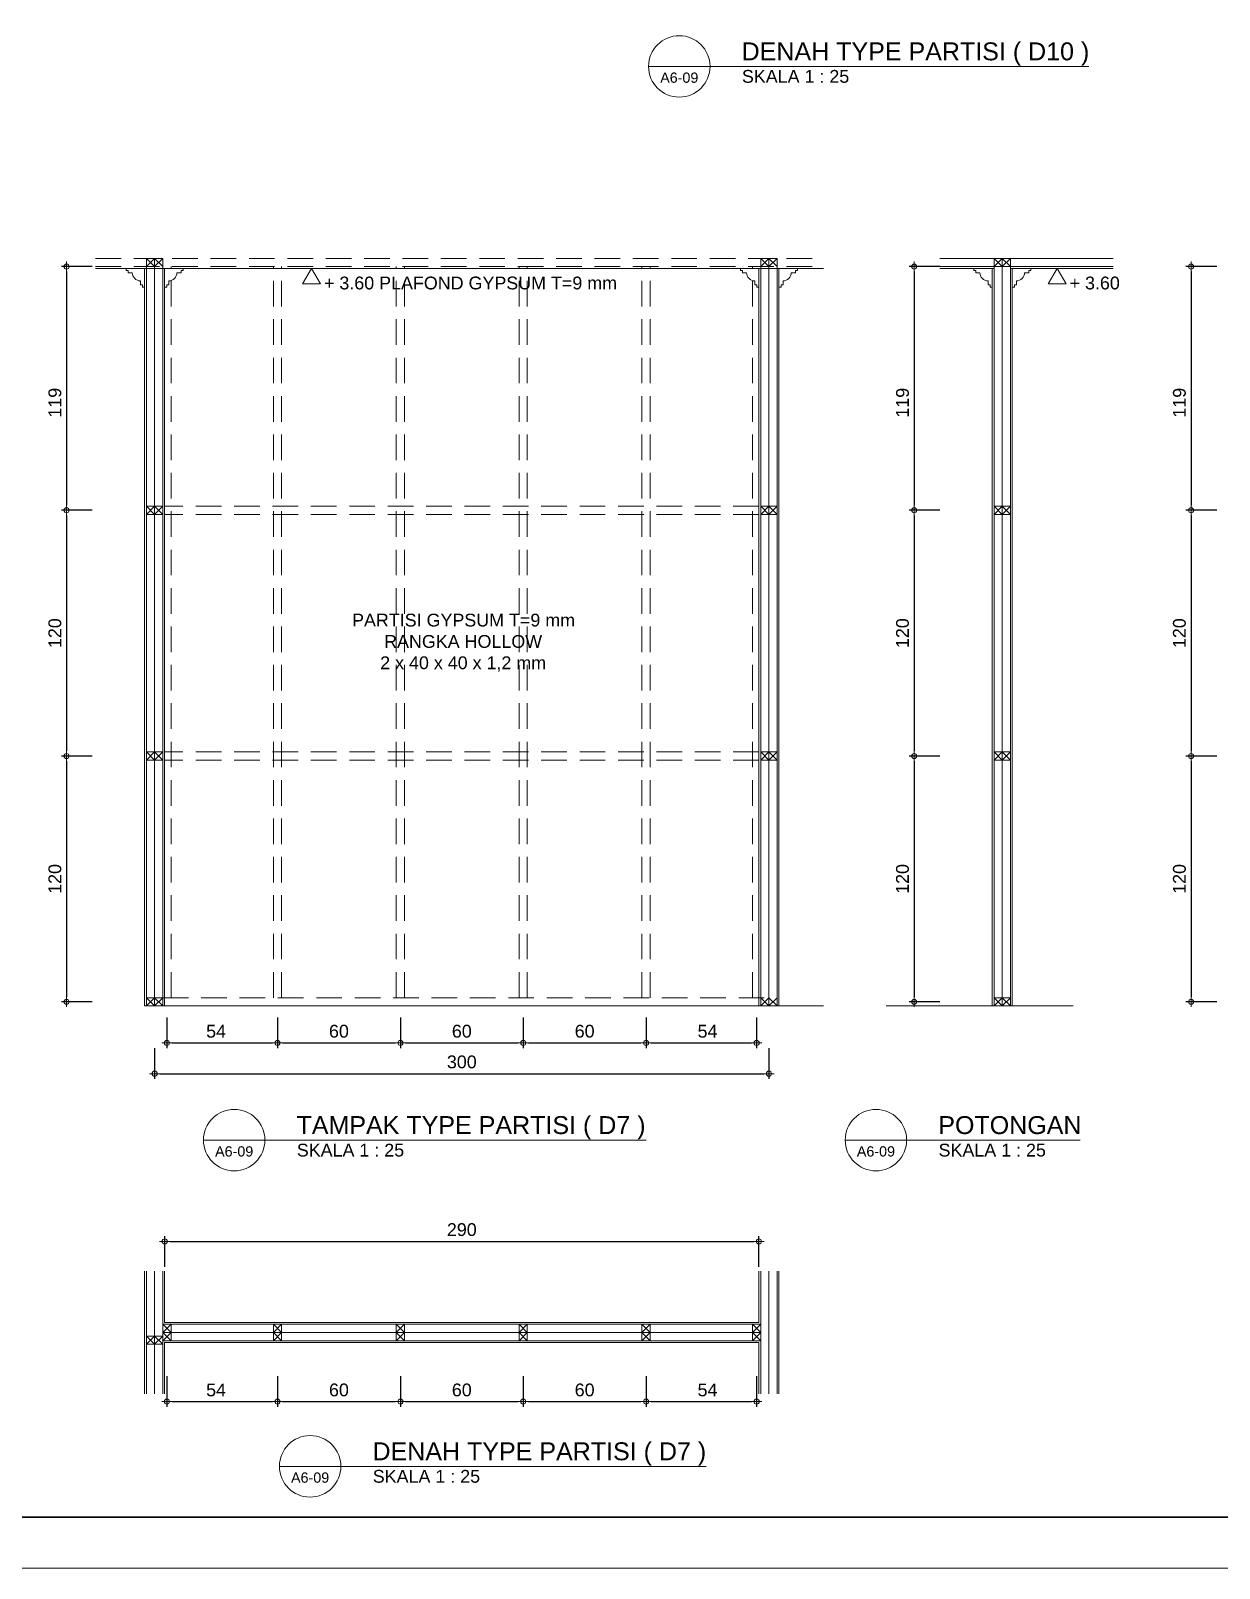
# Model space of a CAD drawing. Header units: millimetres. Extents: x -11 to 1625, y -267 to 180.
# Drawn here: x 934.2 to 957.42, y 118 to 148.03 of the extents above; entities that cross this region are included whole.
import ezdxf
from ezdxf.enums import TextEntityAlignment as Align

# ---------------------------------------------------------------- set-up
doc = ezdxf.new("R2010")
doc.units = ezdxf.units.MM
doc.linetypes.add('HIDDEN', pattern=[0.375, 0.25, -0.125])
for name, color, linetype, lineweight in [('ars', 11, 'Continuous', 5), ('GRS KOP', 1, 'Continuous', 35), ('kop', 7, 'Continuous', 20), ('lan', 7, 'Continuous', 15), ('not', 7, 'Continuous', 20), ('PARTISI', 190, 'Continuous', 9), ('pla', 213, 'Continuous', 15), ('u', 6, 'Continuous', 20)]:
    doc.layers.add(name, color=color, linetype=linetype, lineweight=lineweight)
doc.styles.add('BARU', font='complex.shx')
doc.styles.add('S', font='SIMPLEX', dxfattribs={"width": 1.1})
doc.styles.get("Standard").update_dxf_attribs({"font": 'ARIALUNI.TTF'})
doc.dimstyles.new('SK-25', dxfattribs={"dimtxt": 0.25, "dimasz": 0.1, "dimexe": 0.1, "dimexo": 0, "dimgap": 0.1, "dimtad": 1, "dimdec": 0, "dimlfac": 25, "dimzin": 12, "dimdsep": 46, "dimtxsty": 'Standard', "dimblk": 'BULAT', "dimcen": 0.1, "dimclrd": 256, "dimadec": 0, "dimazin": 3, "dimtfac": 1, "dimtdec": 0, "dimtofl": 0, "dimtmove": 0, "dimatfit": 3, "dimldrblk": 'BULAT', "dimfxl": 0, "dimtolj": 1, "dimtzin": 0, "dimarcsym": 0})

# ---------------------------------------------------------------- blocks, each defined once
blk = doc.blocks.new('kop')
at = {"layer": 'GRS KOP'}
blk.add_lwpolyline([(1, 54), (83, 54), (83, 1), (1, 1)], close=True, dxfattribs=at)
at = {"layer": 'kop', "color": 7}
blk.add_line((0, 0), (84, 0), dxfattribs=at)
at = {"layer": 'kop', "style": 'BARU', "flags": 4}
for p, height in [((73.8, 5.4), 0.35), ((80.303, 5.382), 0.25), ((73.8, 4.9), 0.35), ((80.303, 4.882), 0.25), ((73.8, 4.4), 0.35), ((80.303, 4.382), 0.25)]:
    blk.add_attdef('-', p, '', height=height, dxfattribs=at)
at = {"layer": 'kop', "flags": 4}
for tag, p in [('AR-00', (78.057, 2.648)), ('00', (81.238, 2.647))]:
    blk.add_attdef(tag, text='', height=0.35, dxfattribs=at).set_placement(p, align=Align.MIDDLE)
blk = doc.blocks.new('BULAT')
for p, q in [((-1, 0), (1, 0)), ((0, -1), (0, 1))]:
    blk.add_line(p, q)
blk.add_circle((0, 0), 0.5)
blk = doc.blocks.new('*D2306')
at = {"layer": 'Defpoints', "color": 0, "ltscale": 0.15}
for p in [(941.422, 121.754), (943.822, 121.754), (943.822, 121.254)]:
    blk.add_point(p, dxfattribs=at)
at = {"layer": 'u', "color": 0, "lineweight": -2, "ltscale": 0.15}
for p, q in [((941.422, 121.754), (941.422, 121.154)), ((943.822, 121.754), (943.822, 121.154))]:
    blk.add_line(p, q, dxfattribs=at)
at = {"layer": 'u', "lineweight": -2, "ltscale": 0.15}
blk.add_line((941.522, 121.254), (943.722, 121.254), dxfattribs=at)
at = {"layer": 'u', "lineweight": -2, "ltscale": 0.15, "xscale": 0.1, "yscale": 0.1, "zscale": 0.1, "rotation": 180}
blk.add_blockref('BULAT', (941.422, 121.254), dxfattribs=at)
at = {"layer": 'u', "lineweight": -2, "ltscale": 0.15, "xscale": 0.1, "yscale": 0.1, "zscale": 0.1}
blk.add_blockref('BULAT', (943.822, 121.254), dxfattribs=at)
at = {"layer": 'u', "color": 0, "ltscale": 0.15, "insert": (942.622, 121.481), "char_height": 0.25, "attachment_point": 5}
blk.add_mtext('\\A1;60', dxfattribs=at)
blk = doc.blocks.new('*D2307')
at = {"layer": 'Defpoints', "color": 0, "ltscale": 0.15}
for p in [(943.822, 121.754), (946.222, 121.754), (946.222, 121.254)]:
    blk.add_point(p, dxfattribs=at)
at = {"layer": 'u', "color": 0, "lineweight": -2, "ltscale": 0.15}
for p, q in [((943.822, 121.754), (943.822, 121.154)), ((946.222, 121.754), (946.222, 121.154))]:
    blk.add_line(p, q, dxfattribs=at)
at = {"layer": 'u', "lineweight": -2, "ltscale": 0.15}
blk.add_line((943.922, 121.254), (946.122, 121.254), dxfattribs=at)
at = {"layer": 'u', "lineweight": -2, "ltscale": 0.15, "xscale": 0.1, "yscale": 0.1, "zscale": 0.1, "rotation": 180}
blk.add_blockref('BULAT', (943.822, 121.254), dxfattribs=at)
at = {"layer": 'u', "lineweight": -2, "ltscale": 0.15, "xscale": 0.1, "yscale": 0.1, "zscale": 0.1}
blk.add_blockref('BULAT', (946.222, 121.254), dxfattribs=at)
at = {"layer": 'u', "color": 0, "ltscale": 0.15, "insert": (945.022, 121.481), "char_height": 0.25, "attachment_point": 5}
blk.add_mtext('\\A1;60', dxfattribs=at)
blk = doc.blocks.new('*D2308')
at = {"layer": 'Defpoints', "color": 0, "ltscale": 0.15}
for p in [(939.022, 121.754), (941.422, 121.754), (941.422, 121.254)]:
    blk.add_point(p, dxfattribs=at)
at = {"layer": 'u', "color": 0, "lineweight": -2, "ltscale": 0.15}
for p, q in [((939.022, 121.754), (939.022, 121.154)), ((941.422, 121.754), (941.422, 121.154))]:
    blk.add_line(p, q, dxfattribs=at)
at = {"layer": 'u', "lineweight": -2, "ltscale": 0.15}
blk.add_line((939.122, 121.254), (941.322, 121.254), dxfattribs=at)
at = {"layer": 'u', "lineweight": -2, "ltscale": 0.15, "xscale": 0.1, "yscale": 0.1, "zscale": 0.1, "rotation": 180}
blk.add_blockref('BULAT', (939.022, 121.254), dxfattribs=at)
at = {"layer": 'u', "lineweight": -2, "ltscale": 0.15, "xscale": 0.1, "yscale": 0.1, "zscale": 0.1}
blk.add_blockref('BULAT', (941.422, 121.254), dxfattribs=at)
at = {"layer": 'u', "color": 0, "ltscale": 0.15, "insert": (940.222, 121.481), "char_height": 0.25, "attachment_point": 5}
blk.add_mtext('\\A1;60', dxfattribs=at)
blk = doc.blocks.new('*D2309')
at = {"layer": 'Defpoints', "color": 0, "ltscale": 0.15}
for p in [(936.862, 121.754), (939.022, 121.754), (939.022, 121.254)]:
    blk.add_point(p, dxfattribs=at)
at = {"layer": 'u', "color": 0, "lineweight": -2, "ltscale": 0.15}
for p, q in [((936.862, 121.754), (936.862, 121.154)), ((939.022, 121.754), (939.022, 121.154))]:
    blk.add_line(p, q, dxfattribs=at)
at = {"layer": 'u', "lineweight": -2, "ltscale": 0.15}
blk.add_line((936.962, 121.254), (938.922, 121.254), dxfattribs=at)
at = {"layer": 'u', "lineweight": -2, "ltscale": 0.15, "xscale": 0.1, "yscale": 0.1, "zscale": 0.1, "rotation": 180}
blk.add_blockref('BULAT', (936.862, 121.254), dxfattribs=at)
at = {"layer": 'u', "lineweight": -2, "ltscale": 0.15, "xscale": 0.1, "yscale": 0.1, "zscale": 0.1}
blk.add_blockref('BULAT', (939.022, 121.254), dxfattribs=at)
at = {"layer": 'u', "color": 0, "ltscale": 0.15, "insert": (937.822, 121.481), "char_height": 0.25, "attachment_point": 5}
blk.add_mtext('\\A1;54', dxfattribs=at)
blk = doc.blocks.new('*D2310')
at = {"layer": 'Defpoints', "color": 0, "ltscale": 0.15}
for p in [(946.222, 121.754), (948.382, 121.754), (948.382, 121.254)]:
    blk.add_point(p, dxfattribs=at)
at = {"layer": 'u', "color": 0, "lineweight": -2, "ltscale": 0.15}
for p, q in [((946.222, 121.754), (946.222, 121.154)), ((948.382, 121.754), (948.382, 121.154))]:
    blk.add_line(p, q, dxfattribs=at)
at = {"layer": 'u', "lineweight": -2, "ltscale": 0.15}
blk.add_line((946.322, 121.254), (948.282, 121.254), dxfattribs=at)
at = {"layer": 'u', "lineweight": -2, "ltscale": 0.15, "xscale": 0.1, "yscale": 0.1, "zscale": 0.1, "rotation": 180}
blk.add_blockref('BULAT', (946.222, 121.254), dxfattribs=at)
at = {"layer": 'u', "lineweight": -2, "ltscale": 0.15, "xscale": 0.1, "yscale": 0.1, "zscale": 0.1}
blk.add_blockref('BULAT', (948.382, 121.254), dxfattribs=at)
at = {"layer": 'u', "color": 0, "ltscale": 0.15, "insert": (947.422, 121.481), "char_height": 0.25, "attachment_point": 5}
blk.add_mtext('\\A1;54', dxfattribs=at)
blk = doc.blocks.new('*D2311')
at = {"layer": 'Defpoints', "color": 0, "ltscale": 0.15}
for p in [(948.426, 124.384), (936.818, 123.884), (948.426, 123.884)]:
    blk.add_point(p, dxfattribs=at)
at = {"layer": 'u', "color": 0, "lineweight": -2, "ltscale": 0.15}
for p, q in [((936.818, 123.884), (936.818, 124.484)), ((948.426, 123.884), (948.426, 124.484))]:
    blk.add_line(p, q, dxfattribs=at)
at = {"layer": 'u', "lineweight": -2, "ltscale": 0.15}
blk.add_line((936.918, 124.384), (948.326, 124.384), dxfattribs=at)
at = {"layer": 'u', "lineweight": -2, "ltscale": 0.15, "xscale": 0.1, "yscale": 0.1, "zscale": 0.1, "rotation": 180}
blk.add_blockref('BULAT', (936.818, 124.384), dxfattribs=at)
at = {"layer": 'u', "lineweight": -2, "ltscale": 0.15, "xscale": 0.1, "yscale": 0.1, "zscale": 0.1}
blk.add_blockref('BULAT', (948.426, 124.384), dxfattribs=at)
at = {"layer": 'u', "color": 0, "ltscale": 0.15, "insert": (942.622, 124.612), "char_height": 0.25, "attachment_point": 5}
blk.add_mtext('\\A1;290', dxfattribs=at)
blk = doc.blocks.new('PEILA')
blk.add_lwpolyline([(-0.188, -0.325), (0.188, -0.325), (0, 0)], close=True)
at = {"style": 'S', "width": 1.1, "flags": 4}
blk.add_attdef('CAT', (0.265, -0.289), '', height=0.2, dxfattribs=at)
blk = doc.blocks.new('*D2312')
at = {"layer": 'Defpoints', "color": 0, "ltscale": 0.15}
for p in [(935.401, 143.422), (934.901, 138.662), (935.401, 138.662)]:
    blk.add_point(p, dxfattribs=at)
at = {"layer": 'u', "color": 0, "lineweight": -2, "ltscale": 0.15}
for p, q in [((935.401, 143.422), (934.801, 143.422)), ((935.401, 138.662), (934.801, 138.662))]:
    blk.add_line(p, q, dxfattribs=at)
at = {"layer": 'u', "lineweight": -2, "ltscale": 0.15}
blk.add_line((934.901, 143.322), (934.901, 138.762), dxfattribs=at)
at = {"layer": 'u', "lineweight": -2, "ltscale": 0.15, "xscale": 0.1, "yscale": 0.1, "zscale": 0.1}
for p, rotation in [((934.901, 143.422), 90), ((934.901, 138.662), 270)]:
    blk.add_blockref('BULAT', p, dxfattribs=dict(at, rotation=rotation))
at = {"layer": 'u', "color": 0, "ltscale": 0.15, "insert": (934.674, 140.762), "char_height": 0.25, "attachment_point": 5, "rotation": 90}
blk.add_mtext('\\A1;119', dxfattribs=at)
blk = doc.blocks.new('*D2313')
at = {"layer": 'Defpoints', "color": 0, "ltscale": 0.15}
for p in [(935.401, 133.862), (934.901, 129.062), (935.401, 129.062)]:
    blk.add_point(p, dxfattribs=at)
at = {"layer": 'u', "color": 0, "lineweight": -2, "ltscale": 0.15}
for p, q in [((935.401, 133.862), (934.801, 133.862)), ((935.401, 129.062), (934.801, 129.062))]:
    blk.add_line(p, q, dxfattribs=at)
at = {"layer": 'u', "lineweight": -2, "ltscale": 0.15}
blk.add_line((934.901, 133.762), (934.901, 129.162), dxfattribs=at)
at = {"layer": 'u', "lineweight": -2, "ltscale": 0.15, "xscale": 0.1, "yscale": 0.1, "zscale": 0.1}
for p, rotation in [((934.901, 133.862), 90), ((934.901, 129.062), 270)]:
    blk.add_blockref('BULAT', p, dxfattribs=dict(at, rotation=rotation))
at = {"layer": 'u', "color": 0, "ltscale": 0.15, "insert": (934.674, 131.462), "char_height": 0.25, "attachment_point": 5, "rotation": 90}
blk.add_mtext('\\A1;120', dxfattribs=at)
blk = doc.blocks.new('*D2314')
at = {"layer": 'Defpoints', "color": 0, "ltscale": 0.15}
for p in [(935.401, 138.662), (934.901, 133.862), (935.401, 133.862)]:
    blk.add_point(p, dxfattribs=at)
at = {"layer": 'u', "color": 0, "lineweight": -2, "ltscale": 0.15}
for p, q in [((935.401, 138.662), (934.801, 138.662)), ((935.401, 133.862), (934.801, 133.862))]:
    blk.add_line(p, q, dxfattribs=at)
at = {"layer": 'u', "lineweight": -2, "ltscale": 0.15}
blk.add_line((934.901, 138.562), (934.901, 133.962), dxfattribs=at)
at = {"layer": 'u', "lineweight": -2, "ltscale": 0.15, "xscale": 0.1, "yscale": 0.1, "zscale": 0.1}
for p, rotation in [((934.901, 138.662), 90), ((934.901, 133.862), 270)]:
    blk.add_blockref('BULAT', p, dxfattribs=dict(at, rotation=rotation))
at = {"layer": 'u', "color": 0, "ltscale": 0.15, "insert": (934.674, 136.262), "char_height": 0.25, "attachment_point": 5, "rotation": 90}
blk.add_mtext('\\A1;120', dxfattribs=at)
blk = doc.blocks.new('*D2315')
at = {"layer": 'Defpoints', "color": 0, "ltscale": 0.15}
for p in [(951.959, 143.422), (951.459, 138.662), (951.959, 138.662)]:
    blk.add_point(p, dxfattribs=at)
at = {"layer": 'u', "color": 0, "lineweight": -2, "ltscale": 0.15}
for p, q in [((951.959, 143.422), (951.359, 143.422)), ((951.959, 138.662), (951.359, 138.662))]:
    blk.add_line(p, q, dxfattribs=at)
at = {"layer": 'u', "lineweight": -2, "ltscale": 0.15}
blk.add_line((951.459, 143.322), (951.459, 138.762), dxfattribs=at)
at = {"layer": 'u', "lineweight": -2, "ltscale": 0.15, "xscale": 0.1, "yscale": 0.1, "zscale": 0.1}
for p, rotation in [((951.459, 143.422), 90), ((951.459, 138.662), 270)]:
    blk.add_blockref('BULAT', p, dxfattribs=dict(at, rotation=rotation))
at = {"layer": 'u', "color": 0, "ltscale": 0.15, "insert": (951.232, 140.762), "char_height": 0.25, "attachment_point": 5, "rotation": 90}
blk.add_mtext('\\A1;119', dxfattribs=at)
blk = doc.blocks.new('*D2316')
at = {"layer": 'Defpoints', "color": 0, "ltscale": 0.15}
for p in [(951.959, 133.862), (951.459, 129.062), (951.959, 129.062)]:
    blk.add_point(p, dxfattribs=at)
at = {"layer": 'u', "color": 0, "lineweight": -2, "ltscale": 0.15}
for p, q in [((951.959, 133.862), (951.359, 133.862)), ((951.959, 129.062), (951.359, 129.062))]:
    blk.add_line(p, q, dxfattribs=at)
at = {"layer": 'u', "lineweight": -2, "ltscale": 0.15}
blk.add_line((951.459, 133.762), (951.459, 129.162), dxfattribs=at)
at = {"layer": 'u', "lineweight": -2, "ltscale": 0.15, "xscale": 0.1, "yscale": 0.1, "zscale": 0.1}
for p, rotation in [((951.459, 133.862), 90), ((951.459, 129.062), 270)]:
    blk.add_blockref('BULAT', p, dxfattribs=dict(at, rotation=rotation))
at = {"layer": 'u', "color": 0, "ltscale": 0.15, "insert": (951.232, 131.462), "char_height": 0.25, "attachment_point": 5, "rotation": 90}
blk.add_mtext('\\A1;120', dxfattribs=at)
blk = doc.blocks.new('*D2317')
at = {"layer": 'Defpoints', "color": 0, "ltscale": 0.15}
for p in [(951.959, 138.662), (951.459, 133.862), (951.959, 133.862)]:
    blk.add_point(p, dxfattribs=at)
at = {"layer": 'u', "color": 0, "lineweight": -2, "ltscale": 0.15}
for p, q in [((951.959, 138.662), (951.359, 138.662)), ((951.959, 133.862), (951.359, 133.862))]:
    blk.add_line(p, q, dxfattribs=at)
at = {"layer": 'u', "lineweight": -2, "ltscale": 0.15}
blk.add_line((951.459, 138.562), (951.459, 133.962), dxfattribs=at)
at = {"layer": 'u', "lineweight": -2, "ltscale": 0.15, "xscale": 0.1, "yscale": 0.1, "zscale": 0.1}
for p, rotation in [((951.459, 138.662), 90), ((951.459, 133.862), 270)]:
    blk.add_blockref('BULAT', p, dxfattribs=dict(at, rotation=rotation))
at = {"layer": 'u', "color": 0, "ltscale": 0.15, "insert": (951.232, 136.262), "char_height": 0.25, "attachment_point": 5, "rotation": 90}
blk.add_mtext('\\A1;120', dxfattribs=at)
blk = doc.blocks.new('Ndtpd')
blk.add_line((0.747, 0), (-0.747, 0))
blk.add_circle((0, 0), 0.747)
at = {"flags": 4}
for tag, height, p in [('NO', 0.5, (0, 0.148)), ('NOLBR', 0.3, (0, -0.398))]:
    blk.add_attdef(tag, text='', height=height, dxfattribs=at).set_placement(p, align=Align.CENTER)
for tag, p, height in [('NDTPD', (1.516, 0.148), 0.5), ('SKALA', (1.523, -0.398), 0.3)]:
    blk.add_attdef(tag, p, '', height=height, dxfattribs=at)
blk = doc.blocks.new('*D2318')
at = {"layer": 'Defpoints', "color": 0, "ltscale": 0.15}
for p in [(957.369, 143.422), (956.869, 138.662), (957.369, 138.662)]:
    blk.add_point(p, dxfattribs=at)
at = {"layer": 'u', "color": 0, "lineweight": -2, "ltscale": 0.15}
for p, q in [((957.369, 143.422), (956.769, 143.422)), ((957.369, 138.662), (956.769, 138.662))]:
    blk.add_line(p, q, dxfattribs=at)
at = {"layer": 'u', "lineweight": -2, "ltscale": 0.15}
blk.add_line((956.869, 143.322), (956.869, 138.762), dxfattribs=at)
at = {"layer": 'u', "lineweight": -2, "ltscale": 0.15, "xscale": 0.1, "yscale": 0.1, "zscale": 0.1}
for p, rotation in [((956.869, 143.422), 90), ((956.869, 138.662), 270)]:
    blk.add_blockref('BULAT', p, dxfattribs=dict(at, rotation=rotation))
at = {"layer": 'u', "color": 0, "ltscale": 0.15, "insert": (956.641, 140.762), "char_height": 0.25, "attachment_point": 5, "rotation": 90}
blk.add_mtext('\\A1;119', dxfattribs=at)
blk = doc.blocks.new('*D2319')
at = {"layer": 'Defpoints', "color": 0, "ltscale": 0.15}
for p in [(957.369, 133.862), (956.869, 129.062), (957.369, 129.062)]:
    blk.add_point(p, dxfattribs=at)
at = {"layer": 'u', "color": 0, "lineweight": -2, "ltscale": 0.15}
for p, q in [((957.369, 133.862), (956.769, 133.862)), ((957.369, 129.062), (956.769, 129.062))]:
    blk.add_line(p, q, dxfattribs=at)
at = {"layer": 'u', "lineweight": -2, "ltscale": 0.15}
blk.add_line((956.869, 133.762), (956.869, 129.162), dxfattribs=at)
at = {"layer": 'u', "lineweight": -2, "ltscale": 0.15, "xscale": 0.1, "yscale": 0.1, "zscale": 0.1}
for p, rotation in [((956.869, 133.862), 90), ((956.869, 129.062), 270)]:
    blk.add_blockref('BULAT', p, dxfattribs=dict(at, rotation=rotation))
at = {"layer": 'u', "color": 0, "ltscale": 0.15, "insert": (956.641, 131.462), "char_height": 0.25, "attachment_point": 5, "rotation": 90}
blk.add_mtext('\\A1;120', dxfattribs=at)
blk = doc.blocks.new('*D2320')
at = {"layer": 'Defpoints', "color": 0, "ltscale": 0.15}
for p in [(957.369, 138.662), (956.869, 133.862), (957.369, 133.862)]:
    blk.add_point(p, dxfattribs=at)
at = {"layer": 'u', "color": 0, "lineweight": -2, "ltscale": 0.15}
for p, q in [((957.369, 138.662), (956.769, 138.662)), ((957.369, 133.862), (956.769, 133.862))]:
    blk.add_line(p, q, dxfattribs=at)
at = {"layer": 'u', "lineweight": -2, "ltscale": 0.15}
blk.add_line((956.869, 138.562), (956.869, 133.962), dxfattribs=at)
at = {"layer": 'u', "lineweight": -2, "ltscale": 0.15, "xscale": 0.1, "yscale": 0.1, "zscale": 0.1}
for p, rotation in [((956.869, 138.662), 90), ((956.869, 133.862), 270)]:
    blk.add_blockref('BULAT', p, dxfattribs=dict(at, rotation=rotation))
at = {"layer": 'u', "color": 0, "ltscale": 0.15, "insert": (956.641, 136.262), "char_height": 0.25, "attachment_point": 5, "rotation": 90}
blk.add_mtext('\\A1;120', dxfattribs=at)
blk = doc.blocks.new('*D2348')
at = {"layer": 'Defpoints', "color": 0, "ltscale": 0.15}
for p in [(941.422, 128.759), (943.822, 128.759), (943.822, 128.259)]:
    blk.add_point(p, dxfattribs=at)
at = {"layer": 'u', "color": 0, "lineweight": -2, "ltscale": 0.15}
for p, q in [((941.422, 128.759), (941.422, 128.159)), ((943.822, 128.759), (943.822, 128.159))]:
    blk.add_line(p, q, dxfattribs=at)
at = {"layer": 'u', "lineweight": -2, "ltscale": 0.15}
blk.add_line((941.522, 128.259), (943.722, 128.259), dxfattribs=at)
at = {"layer": 'u', "lineweight": -2, "ltscale": 0.15, "xscale": 0.1, "yscale": 0.1, "zscale": 0.1, "rotation": 180}
blk.add_blockref('BULAT', (941.422, 128.259), dxfattribs=at)
at = {"layer": 'u', "lineweight": -2, "ltscale": 0.15, "xscale": 0.1, "yscale": 0.1, "zscale": 0.1}
blk.add_blockref('BULAT', (943.822, 128.259), dxfattribs=at)
at = {"layer": 'u', "color": 0, "ltscale": 0.15, "insert": (942.622, 128.487), "char_height": 0.25, "attachment_point": 5}
blk.add_mtext('\\A1;60', dxfattribs=at)
blk = doc.blocks.new('*D2349')
at = {"layer": 'Defpoints', "color": 0, "ltscale": 0.15}
for p in [(943.822, 128.759), (946.222, 128.759), (946.222, 128.259)]:
    blk.add_point(p, dxfattribs=at)
at = {"layer": 'u', "color": 0, "lineweight": -2, "ltscale": 0.15}
for p, q in [((943.822, 128.759), (943.822, 128.159)), ((946.222, 128.759), (946.222, 128.159))]:
    blk.add_line(p, q, dxfattribs=at)
at = {"layer": 'u', "lineweight": -2, "ltscale": 0.15}
blk.add_line((943.922, 128.259), (946.122, 128.259), dxfattribs=at)
at = {"layer": 'u', "lineweight": -2, "ltscale": 0.15, "xscale": 0.1, "yscale": 0.1, "zscale": 0.1, "rotation": 180}
blk.add_blockref('BULAT', (943.822, 128.259), dxfattribs=at)
at = {"layer": 'u', "lineweight": -2, "ltscale": 0.15, "xscale": 0.1, "yscale": 0.1, "zscale": 0.1}
blk.add_blockref('BULAT', (946.222, 128.259), dxfattribs=at)
at = {"layer": 'u', "color": 0, "ltscale": 0.15, "insert": (945.022, 128.487), "char_height": 0.25, "attachment_point": 5}
blk.add_mtext('\\A1;60', dxfattribs=at)
blk = doc.blocks.new('*D2350')
at = {"layer": 'Defpoints', "color": 0, "ltscale": 0.15}
for p in [(939.022, 128.759), (941.422, 128.759), (941.422, 128.259)]:
    blk.add_point(p, dxfattribs=at)
at = {"layer": 'u', "color": 0, "lineweight": -2, "ltscale": 0.15}
for p, q in [((939.022, 128.759), (939.022, 128.159)), ((941.422, 128.759), (941.422, 128.159))]:
    blk.add_line(p, q, dxfattribs=at)
at = {"layer": 'u', "lineweight": -2, "ltscale": 0.15}
blk.add_line((939.122, 128.259), (941.322, 128.259), dxfattribs=at)
at = {"layer": 'u', "lineweight": -2, "ltscale": 0.15, "xscale": 0.1, "yscale": 0.1, "zscale": 0.1, "rotation": 180}
blk.add_blockref('BULAT', (939.022, 128.259), dxfattribs=at)
at = {"layer": 'u', "lineweight": -2, "ltscale": 0.15, "xscale": 0.1, "yscale": 0.1, "zscale": 0.1}
blk.add_blockref('BULAT', (941.422, 128.259), dxfattribs=at)
at = {"layer": 'u', "color": 0, "ltscale": 0.15, "insert": (940.222, 128.487), "char_height": 0.25, "attachment_point": 5}
blk.add_mtext('\\A1;60', dxfattribs=at)
blk = doc.blocks.new('*D2351')
at = {"layer": 'Defpoints', "color": 0, "ltscale": 0.15}
for p in [(936.862, 128.759), (939.022, 128.759), (939.022, 128.259)]:
    blk.add_point(p, dxfattribs=at)
at = {"layer": 'u', "color": 0, "lineweight": -2, "ltscale": 0.15}
for p, q in [((936.862, 128.759), (936.862, 128.159)), ((939.022, 128.759), (939.022, 128.159))]:
    blk.add_line(p, q, dxfattribs=at)
at = {"layer": 'u', "lineweight": -2, "ltscale": 0.15}
blk.add_line((936.962, 128.259), (938.922, 128.259), dxfattribs=at)
at = {"layer": 'u', "lineweight": -2, "ltscale": 0.15, "xscale": 0.1, "yscale": 0.1, "zscale": 0.1, "rotation": 180}
blk.add_blockref('BULAT', (936.862, 128.259), dxfattribs=at)
at = {"layer": 'u', "lineweight": -2, "ltscale": 0.15, "xscale": 0.1, "yscale": 0.1, "zscale": 0.1}
blk.add_blockref('BULAT', (939.022, 128.259), dxfattribs=at)
at = {"layer": 'u', "color": 0, "ltscale": 0.15, "insert": (937.822, 128.486), "char_height": 0.25, "attachment_point": 5}
blk.add_mtext('\\A1;54', dxfattribs=at)
blk = doc.blocks.new('*D2352')
at = {"layer": 'Defpoints', "color": 0, "ltscale": 0.15}
for p in [(946.222, 128.759), (948.382, 128.759), (948.382, 128.259)]:
    blk.add_point(p, dxfattribs=at)
at = {"layer": 'u', "color": 0, "lineweight": -2, "ltscale": 0.15}
for p, q in [((946.222, 128.759), (946.222, 128.159)), ((948.382, 128.759), (948.382, 128.159))]:
    blk.add_line(p, q, dxfattribs=at)
at = {"layer": 'u', "lineweight": -2, "ltscale": 0.15}
blk.add_line((946.322, 128.259), (948.282, 128.259), dxfattribs=at)
at = {"layer": 'u', "lineweight": -2, "ltscale": 0.15, "xscale": 0.1, "yscale": 0.1, "zscale": 0.1, "rotation": 180}
blk.add_blockref('BULAT', (946.222, 128.259), dxfattribs=at)
at = {"layer": 'u', "lineweight": -2, "ltscale": 0.15, "xscale": 0.1, "yscale": 0.1, "zscale": 0.1}
blk.add_blockref('BULAT', (948.382, 128.259), dxfattribs=at)
at = {"layer": 'u', "color": 0, "ltscale": 0.15, "insert": (947.422, 128.486), "char_height": 0.25, "attachment_point": 5}
blk.add_mtext('\\A1;54', dxfattribs=at)
blk = doc.blocks.new('*D2353')
at = {"layer": 'Defpoints', "color": 0, "ltscale": 0.15}
for p in [(936.622, 128.159), (948.622, 128.159), (948.622, 127.659)]:
    blk.add_point(p, dxfattribs=at)
at = {"layer": 'u', "color": 0, "lineweight": -2, "ltscale": 0.15}
for p, q in [((936.622, 128.159), (936.622, 127.559)), ((948.622, 128.159), (948.622, 127.559))]:
    blk.add_line(p, q, dxfattribs=at)
at = {"layer": 'u', "lineweight": -2, "ltscale": 0.15}
blk.add_line((936.722, 127.659), (948.522, 127.659), dxfattribs=at)
at = {"layer": 'u', "lineweight": -2, "ltscale": 0.15, "xscale": 0.1, "yscale": 0.1, "zscale": 0.1, "rotation": 180}
blk.add_blockref('BULAT', (936.622, 127.659), dxfattribs=at)
at = {"layer": 'u', "lineweight": -2, "ltscale": 0.15, "xscale": 0.1, "yscale": 0.1, "zscale": 0.1}
blk.add_blockref('BULAT', (948.622, 127.659), dxfattribs=at)
at = {"layer": 'u', "color": 0, "ltscale": 0.15, "insert": (942.622, 127.887), "char_height": 0.25, "attachment_point": 5}
blk.add_mtext('\\A1;300', dxfattribs=at)

msp = doc.modelspace()

# ---------------------------------------------------------------- linework, layer by layer
at = {"layer": 'ars'}
for p, q in [((936.4616208, 143.4221196), (936.6216208, 143.5821196)), ((936.4616208, 143.5821196), (936.6216208, 143.4221196)), ((936.6216208, 143.5821196), (936.7816208, 143.4221196)), ((936.6216208, 143.4221196), (936.7816208, 143.5821196)), ((948.4616208, 143.4221196), (948.6216208, 143.5821196)), ((948.4616208, 143.5821196), (948.6216208, 143.4221196)), ((948.6216208, 143.5821196), (948.7816208, 143.4221196)), ((948.6216208, 143.4221196), (948.7816208, 143.5821196)), ((953.0196784, 143.4221196), (953.1796784, 143.5821196)), ((953.0196784, 143.5821196), (953.1796784, 143.4221196)), ((953.1796784, 143.5821196), (953.3396784, 143.4221196)), ((953.1796784, 143.4221196), (953.3396784, 143.5821196)), ((935.4655453, 143.3821196), (949.6862028, 143.3821196)), ((936.4256208, 128.9821196), (936.4256208, 143.3821196)), ((936.8176208, 128.9821196), (936.8176208, 143.3821196)), ((948.4256208, 128.9821196), (948.4256208, 143.3821196)), ((948.8176208, 128.9821196), (948.8176208, 143.3821196)), ((953.0196784, 143.3821196), (951.9593123, 143.3821196)), ((952.9836784, 128.9821196), (952.9836784, 143.3821196)), ((953.3396784, 143.3821196), (955.3460558, 143.3821196)), ((953.3756784, 128.9821196), (953.3756784, 143.3821196)), ((936.4616208, 138.5821196), (936.6216208, 138.7421196)), ((936.4616208, 138.7421196), (936.6216208, 138.5821196)), ((936.6216208, 138.7421196), (936.7816208, 138.5821196)), ((936.6216208, 138.5821196), (936.7816208, 138.7421196)), ((948.4616208, 138.5821196), (948.6216208, 138.7421196)), ((948.4616208, 138.7421196), (948.6216208, 138.5821196)), ((948.6216208, 138.7421196), (948.7816208, 138.5821196)), ((948.6216208, 138.5821196), (948.7816208, 138.7421196)), ((953.0196784, 138.5821196), (953.1796784, 138.7421196)), ((953.0196784, 138.7421196), (953.1796784, 138.5821196)), ((953.1796784, 138.7421196), (953.3396784, 138.5821196)), ((953.1796784, 138.5821196), (953.3396784, 138.7421196)), ((936.4616208, 133.7821196), (936.6216208, 133.9421196)), ((936.4616208, 133.9421196), (936.6216208, 133.7821196)), ((936.6216208, 133.9421196), (936.7816208, 133.7821196)), ((936.6216208, 133.7821196), (936.7816208, 133.9421196)), ((948.4616208, 133.7821196), (948.6216208, 133.9421196)), ((948.4616208, 133.9421196), (948.6216208, 133.7821196)), ((948.6216208, 133.9421196), (948.7816208, 133.7821196)), ((948.6216208, 133.7821196), (948.7816208, 133.9421196)), ((953.0196784, 133.7821196), (953.1796784, 133.9421196)), ((953.0196784, 133.9421196), (953.1796784, 133.7821196)), ((953.1796784, 133.9421196), (953.3396784, 133.7821196)), ((953.1796784, 133.7821196), (953.3396784, 133.9421196)), ((936.4616208, 128.9821196), (936.6216208, 129.1421196)), ((936.4616208, 129.1421196), (936.6216208, 128.9821196)), ((936.6216208, 129.1421196), (936.7816208, 128.9821196)), ((936.6216208, 128.9821196), (936.7816208, 129.1421196)), ((948.4616208, 128.9821196), (948.6216208, 129.1421196)), ((948.4616208, 129.1421196), (948.6216208, 128.9821196)), ((948.6216208, 129.1421196), (948.7816208, 128.9821196)), ((948.6216208, 128.9821196), (948.7816208, 129.1421196)), ((953.0196784, 128.9821196), (953.1796784, 129.1421196)), ((953.0196784, 129.1421196), (953.1796784, 128.9821196)), ((953.1796784, 129.1421196), (953.3396784, 128.9821196)), ((953.1796784, 128.9821196), (953.3396784, 129.1421196)), ((936.4256208, 121.4077112), (936.4256208, 123.7997112)), ((936.8176208, 122.7997112), (936.8176208, 123.7997112)), ((948.4256208, 122.7997112), (948.4256208, 123.7997112)), ((948.8176208, 121.4077112), (948.8176208, 123.7997112)), ((936.4616208, 122.3737112), (936.6216208, 122.5337112)), ((936.4616208, 122.5337112), (936.6216208, 122.3737112)), ((936.6216208, 122.5337112), (936.7816208, 122.3737112)), ((936.6216208, 122.3737112), (936.7816208, 122.5337112)), ((936.7816208, 122.6037112), (936.9416208, 122.7637112)), ((936.9416208, 122.6037112), (936.7816208, 122.7637112)), ((936.9416208, 122.4437112), (936.7816208, 122.6037112)), ((936.7816208, 122.4437112), (936.9416208, 122.6037112)), ((936.8176208, 122.7997112), (948.4256208, 122.7997112)), ((938.9416208, 122.6037112), (939.1016208, 122.7637112)), ((939.1016208, 122.6037112), (938.9416208, 122.7637112)), ((939.1016208, 122.4437112), (938.9416208, 122.6037112)), ((938.9416208, 122.4437112), (939.1016208, 122.6037112)), ((941.3416208, 122.6037112), (941.5016208, 122.7637112)), ((941.5016208, 122.6037112), (941.3416208, 122.7637112)), ((941.5016208, 122.4437112), (941.3416208, 122.6037112)), ((941.3416208, 122.4437112), (941.5016208, 122.6037112)), ((943.7416208, 122.6037112), (943.9016208, 122.7637112)), ((943.9016208, 122.6037112), (943.7416208, 122.7637112)), ((943.9016208, 122.4437112), (943.7416208, 122.6037112)), ((943.7416208, 122.4437112), (943.9016208, 122.6037112)), ((946.1416208, 122.6037112), (946.3016208, 122.7637112)), ((946.3016208, 122.6037112), (946.1416208, 122.7637112)), ((946.3016208, 122.4437112), (946.1416208, 122.6037112)), ((946.1416208, 122.4437112), (946.3016208, 122.6037112)), ((948.3016208, 122.6037112), (948.4616208, 122.7637112)), ((948.4616208, 122.6037112), (948.3016208, 122.7637112)), ((948.4616208, 122.4437112), (948.3016208, 122.6037112)), ((948.3016208, 122.4437112), (948.4616208, 122.6037112)), ((936.8176208, 121.4077112), (936.8176208, 122.4077112)), ((936.8176208, 122.4077112), (948.4256208, 122.4077112)), ((948.4256208, 121.4077112), (948.4256208, 122.4077112))]:
    msp.add_line(p, q, dxfattribs=at)
at = {"layer": 'lan'}
for p, q in [((936.4256208, 128.9821196), (949.6862028, 128.9821196)), ((950.909301, 128.9821196), (954.5671594, 128.9821196))]:
    msp.add_line(p, q, dxfattribs=at)
for points in [[(936.1056208, 143.3021196), (936.1056208, 143.3421196), (936.0656208, 143.3421196), (936.0656208, 143.3821196), (936.4256208, 143.3821196), (936.4256208, 143.0221196), (936.3856208, 143.0221196), (936.3856208, 143.0621196), (936.3456208, 143.0621196), (936.3456208, 143.1421196, -0.4142135624), (936.1856208, 143.3021196)], [(937.1376208, 143.3021196), (937.1376208, 143.3421196), (937.1776208, 143.3421196), (937.1776208, 143.3821196), (936.8176208, 143.3821196), (936.8176208, 143.0221196), (936.8576208, 143.0221196), (936.8576208, 143.0621196), (936.8976208, 143.0621196), (936.8976208, 143.1421196, 0.4142135624), (937.0576208, 143.3021196)], [(948.1056208, 143.3021196), (948.1056208, 143.3421196), (948.0656208, 143.3421196), (948.0656208, 143.3821196), (948.4256208, 143.3821196), (948.4256208, 143.0221196), (948.3856208, 143.0221196), (948.3856208, 143.0621196), (948.3456208, 143.0621196), (948.3456208, 143.1421196, -0.4142135624), (948.1856208, 143.3021196)], [(949.1376208, 143.3021196), (949.1376208, 143.3421196), (949.1776208, 143.3421196), (949.1776208, 143.3821196), (948.8176208, 143.3821196), (948.8176208, 143.0221196), (948.8576208, 143.0221196), (948.8576208, 143.0621196), (948.8976208, 143.0621196), (948.8976208, 143.1421196, 0.4142135624), (949.0576208, 143.3021196)], [(952.6636784, 143.3021196), (952.6636784, 143.3421196), (952.6236784, 143.3421196), (952.6236784, 143.3821196), (952.9836784, 143.3821196), (952.9836784, 143.0221196), (952.9436784, 143.0221196), (952.9436784, 143.0621196), (952.9036784, 143.0621196), (952.9036784, 143.1421196, -0.4142135624), (952.7436784, 143.3021196)], [(953.6956784, 143.3021196), (953.6956784, 143.3421196), (953.7356784, 143.3421196), (953.7356784, 143.3821196), (953.3756784, 143.3821196), (953.3756784, 143.0221196), (953.4156784, 143.0221196), (953.4156784, 143.0621196), (953.4556784, 143.0621196), (953.4556784, 143.1421196, 0.4142135624), (953.6156784, 143.3021196)]]:
    msp.add_lwpolyline(points, format="xyb", close=True, dxfattribs=at)
at = {"layer": 'not'}
for p, q in [((947.4708013, 147.330697), (954.8712933, 147.330697)), ((938.775819, 126.36099), (946.2212569, 126.36099)), ((951.3120788, 126.36099), (954.7001001, 126.36099)), ((940.2594383, 119.9903538), (947.3974074, 119.9903538))]:
    msp.add_line(p, q, dxfattribs=at)
at = {"layer": 'PARTISI', "linetype": 'HIDDEN', "ltscale": 2}
for p, q in [((935.4655453, 143.5821196), (949.6862028, 143.5821196)), ((935.4655453, 143.4221196), (949.6862028, 143.4221196)), ((936.9416208, 129.1421196), (936.9416208, 143.4221196)), ((938.9416208, 129.1421196), (938.9416208, 143.4221196)), ((939.1016208, 129.1421196), (939.1016208, 143.4221196)), ((941.3416208, 129.1421196), (941.3416208, 143.4221196)), ((941.5016208, 129.1421196), (941.5016208, 143.4221196)), ((943.7416208, 129.1421196), (943.7416208, 143.4221196)), ((943.9016208, 129.1421196), (943.9016208, 143.4221196)), ((946.1416208, 129.1421196), (946.1416208, 143.4221196)), ((946.3016208, 129.1421196), (946.3016208, 143.4221196)), ((948.3016208, 129.1421196), (948.3016208, 143.4221196)), ((948.4256208, 138.7421196), (936.8176208, 138.7421196)), ((948.4256208, 138.5821196), (936.8176208, 138.5821196)), ((948.4256208, 133.9421196), (936.8176208, 133.9421196)), ((948.4256208, 133.7821196), (936.8176208, 133.7821196)), ((936.7816208, 129.1421196), (948.7816208, 129.1421196))]:
    msp.add_line(p, q, dxfattribs=at)
at = {"layer": 'PARTISI'}
for p, q in [((936.4616208, 128.9821196), (936.4616208, 143.5821196)), ((936.4616208, 143.5821196), (936.7816208, 143.5821196)), ((936.6216208, 128.9821196), (936.6216208, 143.5821196)), ((936.7816208, 128.9821196), (936.7816208, 143.5821196)), ((948.4616208, 128.9821196), (948.4616208, 143.5821196)), ((948.4616208, 143.5821196), (948.7816208, 143.5821196)), ((948.6216208, 128.9821196), (948.6216208, 143.5821196)), ((948.7816208, 128.9821196), (948.7816208, 143.5821196)), ((953.0196784, 128.9821196), (953.0196784, 143.5821196)), ((953.0196784, 143.5821196), (953.3396784, 143.5821196)), ((953.1796784, 128.9821196), (953.1796784, 143.5821196)), ((953.3396784, 128.9821196), (953.3396784, 143.5821196)), ((936.4616208, 138.7421196), (936.7816208, 138.7421196)), ((948.4616208, 138.7421196), (948.7816208, 138.7421196)), ((953.0196784, 138.7421196), (953.3396784, 138.7421196)), ((936.4616208, 138.5821196), (936.7816208, 138.5821196)), ((948.4616208, 138.5821196), (948.7816208, 138.5821196)), ((953.0196784, 138.5821196), (953.3396784, 138.5821196)), ((936.4616208, 133.9421196), (936.7816208, 133.9421196)), ((948.4616208, 133.9421196), (948.7816208, 133.9421196)), ((953.0196784, 133.9421196), (953.3396784, 133.9421196)), ((936.4616208, 133.7821196), (936.7816208, 133.7821196)), ((948.4616208, 133.7821196), (948.7816208, 133.7821196)), ((953.0196784, 133.7821196), (953.3396784, 133.7821196)), ((936.4616208, 129.1421196), (936.7816208, 129.1421196)), ((953.0196784, 129.1421196), (953.3396784, 129.1421196)), ((936.4616208, 121.4077112), (936.4616208, 123.7997112)), ((936.6216208, 121.4077112), (936.6216208, 123.7997112)), ((936.7816208, 121.4077112), (936.7816208, 123.7997112)), ((948.4616208, 123.7997112), (948.4616208, 121.4077112)), ((948.6216208, 123.7997112), (948.6216208, 121.4077112)), ((948.7816208, 123.7997112), (948.7816208, 121.4077112)), ((936.7816208, 122.5337112), (936.4616208, 122.5337112)), ((936.7816208, 122.7637112), (948.4616208, 122.7637112)), ((936.7816208, 122.6037112), (948.4616208, 122.6037112)), ((936.9416208, 122.7637112), (936.9416208, 122.4437112)), ((938.9416208, 122.7637112), (938.9416208, 122.4437112)), ((939.1016208, 122.7637112), (939.1016208, 122.4437112)), ((941.3416208, 122.7637112), (941.3416208, 122.4437112)), ((941.5016208, 122.7637112), (941.5016208, 122.4437112)), ((943.7416208, 122.7637112), (943.7416208, 122.4437112)), ((943.9016208, 122.7637112), (943.9016208, 122.4437112)), ((946.1416208, 122.7637112), (946.1416208, 122.4437112)), ((946.3016208, 122.7637112), (946.3016208, 122.4437112)), ((948.3016208, 122.7637112), (948.3016208, 122.4437112)), ((936.7816208, 122.3737112), (936.4616208, 122.3737112)), ((936.7816208, 122.4437112), (948.4616208, 122.4437112))]:
    msp.add_line(p, q, dxfattribs=at)
at = {"layer": 'pla'}
for p, q in [((951.9593123, 143.5821196), (955.3460558, 143.5821196)), ((951.9593123, 143.4221196), (955.3460558, 143.4221196))]:
    msp.add_line(p, q, dxfattribs=at)

# ---------------------------------------------------------------- block references
at = {"layer": 'kop'}
msp.add_blockref('kop', (911.2141622, 118.0000005), dxfattribs=at)
at = {"layer": 'not'}
ref = msp.add_blockref('Ndtpd', (946.8708013, 147.330697), dxfattribs=dict(at, xscale=0.803212851405533, yscale=0.803212851405533, zscale=0.803212851405533))
ref.add_attrib('NDTPD', 'DENAH TYPE PARTISI ( D10 )', (948.0884859, 147.4492228), dxfattribs={"layer": '0', "height": 0.35, "flags": 4})
ref.add_attrib('NOLBR', 'A6-09', dxfattribs={"layer": '0', "height": 0.2, "flags": 4}).set_placement((946.8704741, 147.0107271), align=Align.CENTER)
ref.add_attrib('SKALA', 'SKALA 1 : 25', (948.094286, 147.0107271), dxfattribs={"layer": '0', "height": 0.25, "flags": 4})
ref = msp.add_blockref('PEILA', (939.6867651, 143.3821196), dxfattribs=dict(at, xscale=0.9237604307034012, yscale=0.9237604307034012, zscale=0.9237604307034012))
ref.add_attrib('CAT', '+ 3.60 PLAFOND GYPSUM T=9 mm', (939.9301104, 142.9755677), dxfattribs={"layer": '0', "height": 0.25, "flags": 4})
ref = msp.add_blockref('PEILA', (954.2522667, 143.3821196), dxfattribs=dict(at, xscale=0.9237604307034012, yscale=0.9237604307034012, zscale=0.9237604307034012))
ref.add_attrib('CAT', '+ 3.60', (954.495612, 142.9755677), dxfattribs={"layer": '0', "height": 0.25, "flags": 4})
ref = msp.add_blockref('Ndtpd', (938.175819, 126.36099), dxfattribs=dict(at, xscale=0.803212851405533, yscale=0.803212851405533, zscale=0.803212851405533))
ref.add_attrib('NDTPD', 'TAMPAK TYPE PARTISI ( D7 )', (939.3935037, 126.4795159), dxfattribs={"layer": '0', "height": 0.35, "flags": 4})
ref.add_attrib('NOLBR', 'A6-09', dxfattribs={"layer": '0', "height": 0.2, "flags": 4}).set_placement((938.1754918, 126.0410201), align=Align.CENTER)
ref.add_attrib('SKALA', 'SKALA 1 : 25', (939.3993037, 126.0410201), dxfattribs={"layer": '0', "height": 0.25, "flags": 4})
ref = msp.add_blockref('Ndtpd', (950.7120788, 126.36099), dxfattribs=dict(at, xscale=0.803212851405533, yscale=0.803212851405533, zscale=0.803212851405533))
ref.add_attrib('NDTPD', 'POTONGAN', (951.9297634, 126.4795159), dxfattribs={"layer": '0', "height": 0.35, "flags": 4})
ref.add_attrib('NOLBR', 'A6-09', dxfattribs={"layer": '0', "height": 0.2, "flags": 4}).set_placement((950.7117516, 126.0410201), align=Align.CENTER)
ref.add_attrib('SKALA', 'SKALA 1 : 25', (951.9355635, 126.0410201), dxfattribs={"layer": '0', "height": 0.25, "flags": 4})
ref = msp.add_blockref('Ndtpd', (939.6594383, 119.9903538), dxfattribs=dict(at, xscale=0.803212851405533, yscale=0.803212851405533, zscale=0.803212851405533))
ref.add_attrib('NDTPD', 'DENAH TYPE PARTISI ( D7 )', (940.8771229, 120.1088796), dxfattribs={"layer": '0', "height": 0.35, "flags": 4})
ref.add_attrib('NOLBR', 'A6-09', dxfattribs={"layer": '0', "height": 0.2, "flags": 4}).set_placement((939.6591111, 119.6703839), align=Align.CENTER)
ref.add_attrib('SKALA', 'SKALA 1 : 25', (940.882923, 119.6703839), dxfattribs={"layer": '0', "height": 0.25, "flags": 4})

# ---------------------------------------------------------------- texts
at = {"layer": 'not', "insert": (940.4432041, 136.6420607), "char_height": 0.25, "attachment_point": 1}
msp.add_mtext_dynamic_manual_height_columns('\\pi0.035568;PARTISI GYPSUM T=9 mm\\P\\pi0.66227;RANGKA HOLLOW\\P\\pi0.58494;2 x 40 x 40 x 1,2 mm', width=4.378435059, gutter_width=4.3707989, heights=[0], dxfattribs=at)

# ---------------------------------------------------------------- dimensions: what is measured, and where the dimension line sits
at = {"layer": 'u', "ltscale": 0.15}
for base, p1, p2, picture, middle in [((934.9012547, 138.6621196), (935.4012547, 143.4221196), (935.4012547, 138.6621196), '*D2312', (934.9012547, 140.7621196)), ((951.4593123, 138.6621196), (951.9593123, 143.4221196), (951.9593123, 138.6621196), '*D2315', (951.4593123, 140.7621196)), ((956.8687143, 138.6621196), (957.3687143, 143.4221196), (957.3687143, 138.6621196), '*D2318', (956.8687143, 140.7621196)), ((934.9012547, 133.8621196), (935.4012547, 138.6621196), (935.4012547, 133.8621196), '*D2314', (934.9012547, 136.2621196)), ((951.4593123, 133.8621196), (951.9593123, 138.6621196), (951.9593123, 133.8621196), '*D2317', (951.4593123, 136.2621196)), ((956.8687143, 133.8621196), (957.3687143, 138.6621196), (957.3687143, 133.8621196), '*D2320', (956.8687143, 136.2621196)), ((934.9012547, 129.0621196), (935.4012547, 133.8621196), (935.4012547, 129.0621196), '*D2313', (934.9012547, 131.4621196)), ((951.4593123, 129.0621196), (951.9593123, 133.8621196), (951.9593123, 129.0621196), '*D2316', (951.4593123, 131.4621196)), ((956.8687143, 129.0621196), (957.3687143, 133.8621196), (957.3687143, 129.0621196), '*D2319', (956.8687143, 131.4621196))]:
    dim = msp.add_linear_dim(base=base, p1=p1, p2=p2, angle=270, dimstyle='SK-25', dxfattribs=at)
    dim.commit()
    dim.dimension.update_dxf_attribs({"geometry": picture, "text_midpoint": middle, "dimtype": 160})
for base, p1, p2, picture, middle in [((939.0216208, 128.259017), (936.8616208, 128.759017), (939.0216208, 128.759017), '*D2351', (937.8216208, 128.259017)), ((941.4216208, 128.259017), (939.0216208, 128.759017), (941.4216208, 128.759017), '*D2350', (940.2216208, 128.259017)), ((943.8216208, 128.259017), (941.4216208, 128.759017), (943.8216208, 128.759017), '*D2348', (942.6216208, 128.259017)), ((946.2216208, 128.259017), (943.8216208, 128.759017), (946.2216208, 128.759017), '*D2349', (945.0216208, 128.259017)), ((948.3816208, 128.259017), (946.2216208, 128.759017), (948.3816208, 128.759017), '*D2352', (947.4216208, 128.259017)), ((948.6216208, 127.659017), (936.6216208, 128.159017), (948.6216208, 128.159017), '*D2353', (942.6216208, 127.659017)), ((948.4256208, 124.3844297), (936.8176208, 123.8844297), (948.4256208, 123.8844297), '*D2311', (942.6216208, 124.3844297)), ((939.0216208, 121.2537112), (936.8616208, 121.7537112), (939.0216208, 121.7537112), '*D2309', (937.8216208, 121.2537112)), ((941.4216208, 121.2537112), (939.0216208, 121.7537112), (941.4216208, 121.7537112), '*D2308', (940.2216208, 121.2537112)), ((943.8216208, 121.2537112), (941.4216208, 121.7537112), (943.8216208, 121.7537112), '*D2306', (942.6216208, 121.2537112)), ((946.2216208, 121.2537112), (943.8216208, 121.7537112), (946.2216208, 121.7537112), '*D2307', (945.0216208, 121.2537112)), ((948.3816208, 121.2537112), (946.2216208, 121.7537112), (948.3816208, 121.7537112), '*D2310', (947.4216208, 121.2537112))]:
    dim = msp.add_linear_dim(base=base, p1=p1, p2=p2, dimstyle='SK-25', dxfattribs=at)
    dim.commit()
    dim.dimension.update_dxf_attribs({"geometry": picture, "text_midpoint": middle, "dimtype": 160})

doc.saveas('drawing.dxf')
